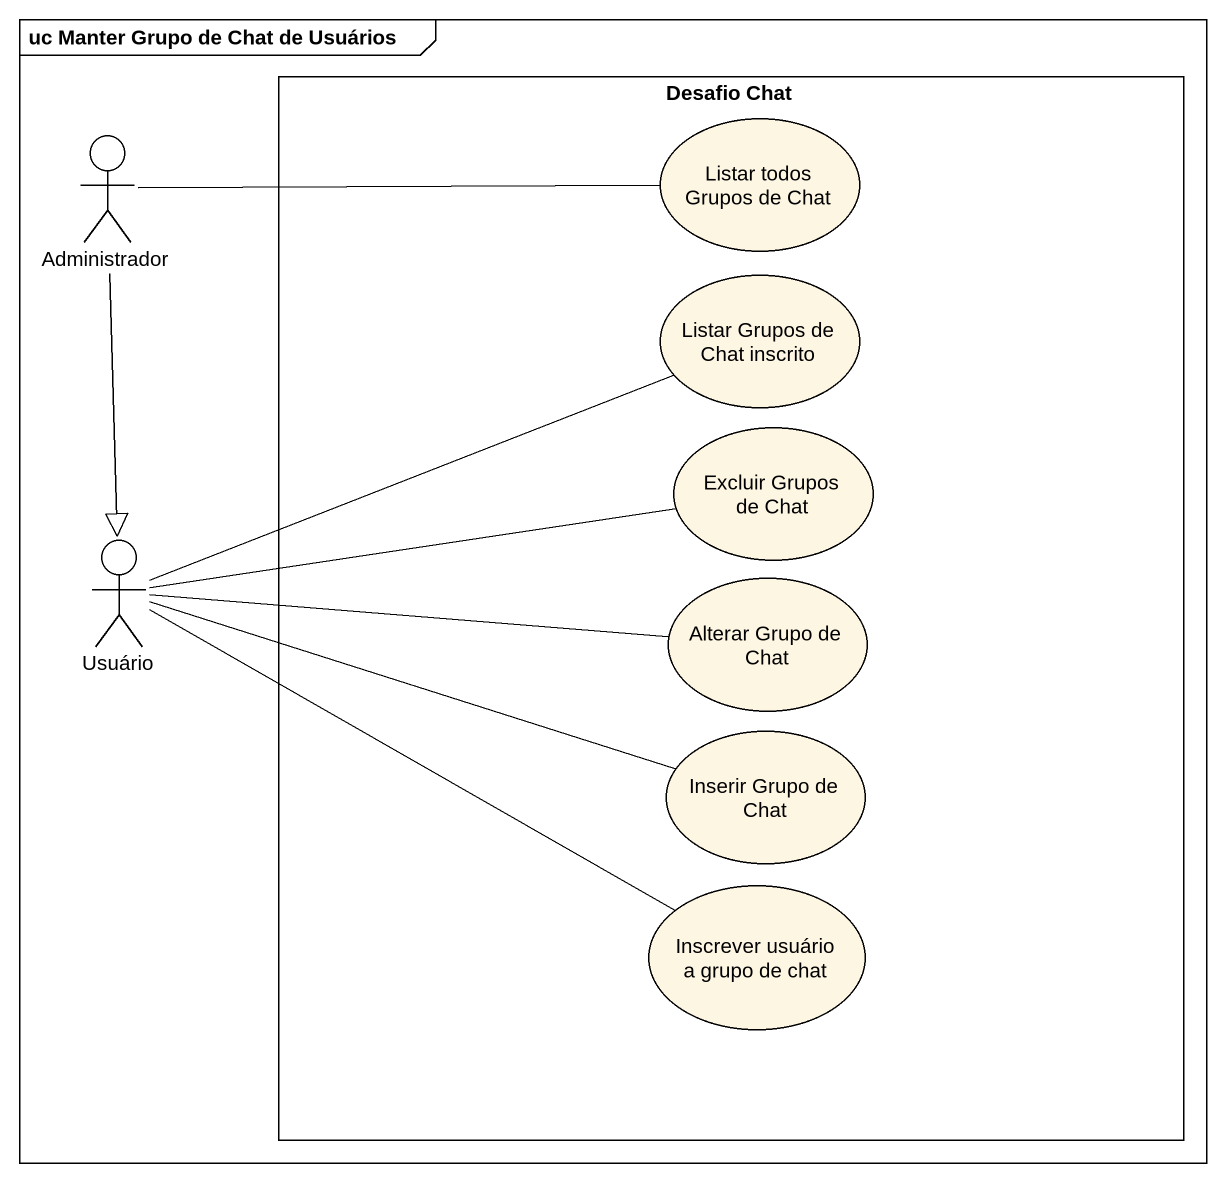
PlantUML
@startuml
mainframe uc Manter Grupo de Chat de Usuários
actor Administrador
rectangle "Desafio Chat" as Desafio_Chat {
  usecase "Listar todos Grupos de Chat" as Listar_todos_Grupos_de_Chat
  usecase "Listar Grupos de Chat inscrito" as Listar_Grupos_de_Chat
  usecase "Excluir Grupos de Chat" as Excluir_Grupos_de_Chat
  usecase "Alterar Grupo de Chat" as Alterar_Grupo_de_Chat
  usecase "Inserir Grupo de Chat" as Inserir_Grupo_de_Chat
  usecase "Inscrever usuário a grupo de chat" as Inscrever_usuário_a_grupo
}
actor Usuário
Administrador -right- Listar_todos_Grupos_de_Chat
Administrador --|> Usuário
Usuário -right- Listar_Grupos_de_Chat
Usuário -right- Excluir_Grupos_de_Chat
Usuário -right- Alterar_Grupo_de_Chat
Usuário -right- Inserir_Grupo_de_Chat
Usuário -right- Inscrever_usuário_a_grupo
@enduml
